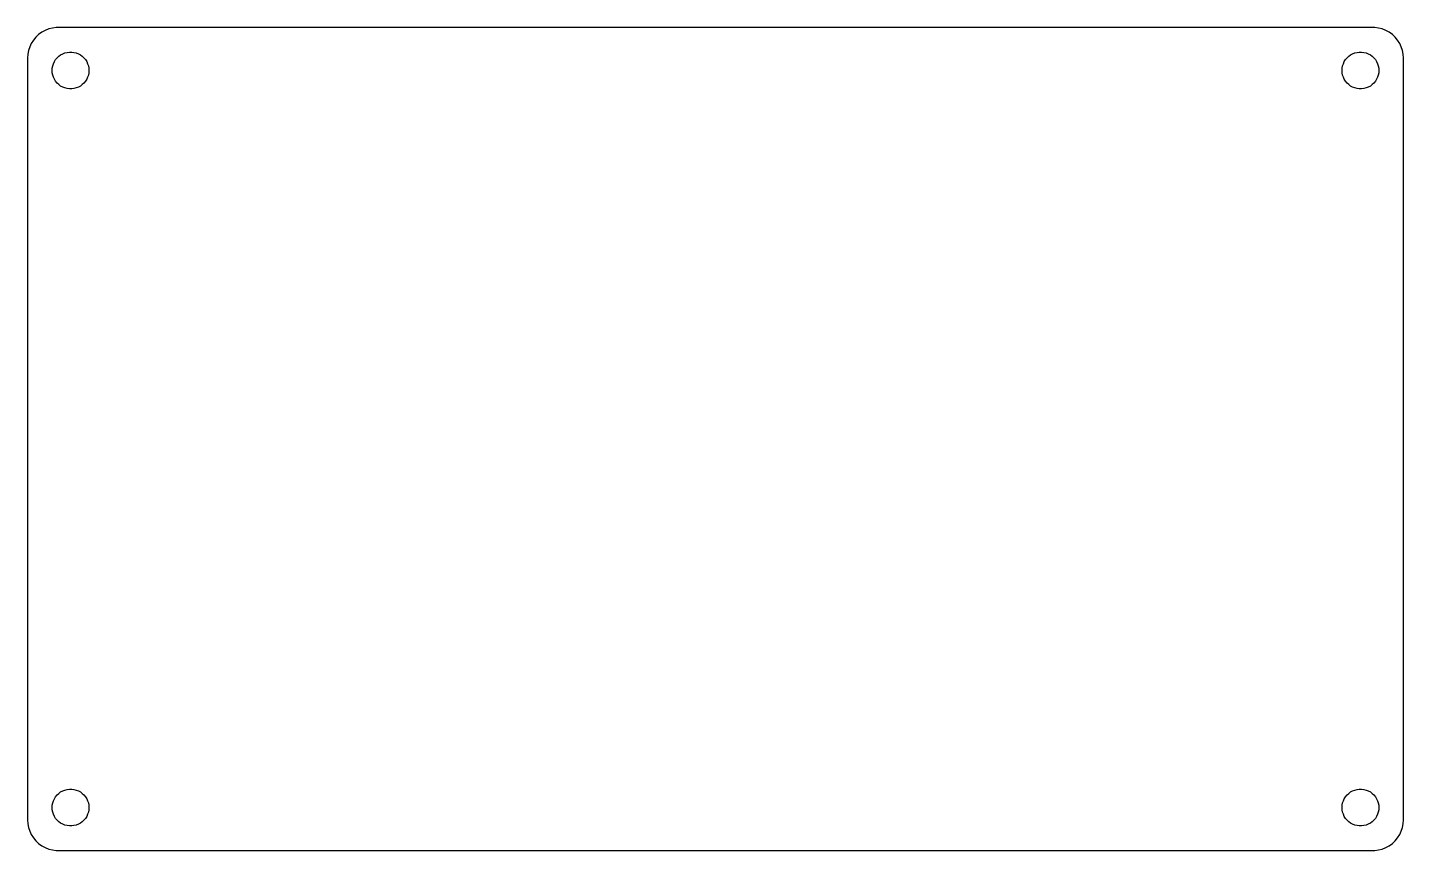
# Model space of a CAD drawing. Header units: metres. Extents: x -112 to 112, y -67 to 67.
import ezdxf

# ---------------------------------------------------------------- set-up
doc = ezdxf.new("R2010")
doc.units = ezdxf.units.M

msp = doc.modelspace()

# ---------------------------------------------------------------- linework, layer by layer
for p, q in [((-110.645, 65.4227), (-111.045, 64.9389)), ((-110.187, 65.8526), (-110.645, 65.4227)), ((-109.679, 66.2216), (-110.187, 65.8526)), ((-109.129, 66.5241), (-109.679, 66.2216)), ((-108.545, 66.7553), (-109.129, 66.5241)), ((-107.937, 66.9114), (-108.545, 66.7553)), ((-107.314, 66.9901), (-107.937, 66.9114)), ((107.314, 66.9901), (-107.314, 66.9901)), ((107.937, 66.9114), (107.314, 66.9901)), ((108.545, 66.7553), (107.937, 66.9114)), ((109.129, 66.5241), (108.545, 66.7553)), ((109.679, 66.2216), (109.129, 66.5241)), ((110.187, 65.8526), (109.679, 66.2216)), ((110.645, 65.4227), (110.187, 65.8526)), ((111.045, 64.9389), (110.645, 65.4227)), ((-111.843, 63.2434), (-111.961, 62.6267)), ((-111.649, 63.8406), (-111.843, 63.2434)), ((-111.382, 64.4088), (-111.649, 63.8406)), ((-111.045, 64.9389), (-111.382, 64.4088)), ((-106.277, 62.7145), (-105.927, 62.8532)), ((-105.927, 62.8532), (-105.562, 62.9469)), ((-105.562, 62.9469), (-105.188, 62.9941)), ((-105.188, 62.9941), (-104.812, 62.9941)), ((-104.812, 62.9941), (-104.438, 62.9469)), ((-104.438, 62.9469), (-104.073, 62.8532)), ((-104.073, 62.8532), (-103.723, 62.7145)), ((103.723, 62.7145), (104.073, 62.8532)), ((104.073, 62.8532), (104.438, 62.9469)), ((104.438, 62.9469), (104.812, 62.9941)), ((104.812, 62.9941), (105.188, 62.9941)), ((105.188, 62.9941), (105.562, 62.9469)), ((105.562, 62.9469), (105.927, 62.8532)), ((105.927, 62.8532), (106.277, 62.7145)), ((111.382, 64.4088), (111.045, 64.9389)), ((111.649, 63.8406), (111.382, 64.4088)), ((111.843, 63.2434), (111.649, 63.8406)), ((111.961, 62.6267), (111.843, 63.2434)), ((-111.961, 62.6267), (-112, 62)), ((-112, 62), (-112, -62)), ((-107.976, 60.376), (-107.906, 60.7461)), ((-107.906, 60.7461), (-107.789, 61.1044)), ((-107.789, 61.1044), (-107.629, 61.4453)), ((-107.629, 61.4453), (-107.427, 61.7634)), ((-107.427, 61.7634), (-107.187, 62.0536)), ((-107.187, 62.0536), (-106.912, 62.3115)), ((-106.912, 62.3115), (-106.607, 62.533)), ((-106.607, 62.533), (-106.277, 62.7145)), ((-103.723, 62.7145), (-103.393, 62.533)), ((-103.393, 62.533), (-103.088, 62.3115)), ((-103.088, 62.3115), (-102.813, 62.0536)), ((-102.813, 62.0536), (-102.573, 61.7634)), ((-102.573, 61.7634), (-102.371, 61.4453)), ((-102.371, 61.4453), (-102.211, 61.1044)), ((-102.211, 61.1044), (-102.094, 60.7461)), ((-102.094, 60.7461), (-102.024, 60.376)), ((102.024, 60.376), (102.094, 60.7461)), ((102.094, 60.7461), (102.211, 61.1044)), ((102.211, 61.1044), (102.371, 61.4453)), ((102.371, 61.4453), (102.573, 61.7634)), ((102.573, 61.7634), (102.813, 62.0536)), ((102.813, 62.0536), (103.088, 62.3115)), ((103.088, 62.3115), (103.393, 62.533)), ((103.393, 62.533), (103.723, 62.7145)), ((106.277, 62.7145), (106.607, 62.533)), ((106.607, 62.533), (106.912, 62.3115)), ((106.912, 62.3115), (107.187, 62.0536)), ((107.187, 62.0536), (107.427, 61.7634)), ((107.427, 61.7634), (107.629, 61.4453)), ((107.629, 61.4453), (107.789, 61.1044)), ((107.789, 61.1044), (107.906, 60.7461)), ((107.906, 60.7461), (107.976, 60.376)), ((112, 62), (111.961, 62.6267)), ((112, -62), (112, 62)), ((-108, 60), (-107.976, 60.376)), ((-107.976, 59.624), (-108, 60)), ((-107.906, 59.2539), (-107.976, 59.624)), ((-107.789, 58.8956), (-107.906, 59.2539)), ((-107.629, 58.5547), (-107.789, 58.8956)), ((-107.427, 58.2366), (-107.629, 58.5547)), ((-102.371, 58.5547), (-102.573, 58.2366)), ((-102.211, 58.8956), (-102.371, 58.5547)), ((-102.094, 59.2539), (-102.211, 58.8956)), ((-102.024, 59.624), (-102.094, 59.2539)), ((-102.024, 60.376), (-102, 60)), ((-102, 60), (-102.024, 59.624)), ((102, 60), (102.024, 60.376)), ((102.024, 59.624), (102, 60)), ((102.094, 59.2539), (102.024, 59.624)), ((102.211, 58.8956), (102.094, 59.2539)), ((102.371, 58.5547), (102.211, 58.8956)), ((102.573, 58.2366), (102.371, 58.5547)), ((107.629, 58.5547), (107.427, 58.2366)), ((107.789, 58.8956), (107.629, 58.5547)), ((107.906, 59.2539), (107.789, 58.8956)), ((107.976, 59.624), (107.906, 59.2539)), ((107.976, 60.376), (108, 60)), ((108, 60), (107.976, 59.624)), ((-107.187, 57.9464), (-107.427, 58.2366)), ((-106.912, 57.6885), (-107.187, 57.9464)), ((-106.607, 57.467), (-106.912, 57.6885)), ((-106.277, 57.2855), (-106.607, 57.467)), ((-105.927, 57.1468), (-106.277, 57.2855)), ((-105.562, 57.0531), (-105.927, 57.1468)), ((-105.188, 57.0059), (-105.562, 57.0531)), ((-104.812, 57.0059), (-105.188, 57.0059)), ((-104.438, 57.0531), (-104.812, 57.0059)), ((-104.073, 57.1468), (-104.438, 57.0531)), ((-103.723, 57.2855), (-104.073, 57.1468)), ((-103.393, 57.467), (-103.723, 57.2855)), ((-103.088, 57.6885), (-103.393, 57.467)), ((-102.813, 57.9464), (-103.088, 57.6885)), ((-102.573, 58.2366), (-102.813, 57.9464)), ((102.813, 57.9464), (102.573, 58.2366)), ((103.088, 57.6885), (102.813, 57.9464)), ((103.393, 57.467), (103.088, 57.6885)), ((103.723, 57.2855), (103.393, 57.467)), ((104.073, 57.1468), (103.723, 57.2855)), ((104.438, 57.0531), (104.073, 57.1468)), ((104.812, 57.0059), (104.438, 57.0531)), ((105.188, 57.0059), (104.812, 57.0059)), ((105.562, 57.0531), (105.188, 57.0059)), ((105.927, 57.1468), (105.562, 57.0531)), ((106.277, 57.2855), (105.927, 57.1468)), ((106.607, 57.467), (106.277, 57.2855)), ((106.912, 57.6885), (106.607, 57.467)), ((107.187, 57.9464), (106.912, 57.6885)), ((107.427, 58.2366), (107.187, 57.9464)), ((-107.629, -58.5547), (-107.427, -58.2366)), ((-107.427, -58.2366), (-107.187, -57.9464)), ((-107.187, -57.9464), (-106.912, -57.6885)), ((-106.912, -57.6885), (-106.607, -57.467)), ((-106.607, -57.467), (-106.277, -57.2855)), ((-106.277, -57.2855), (-105.927, -57.1468)), ((-105.927, -57.1468), (-105.562, -57.0531)), ((-105.562, -57.0531), (-105.188, -57.0059)), ((-105.188, -57.0059), (-104.812, -57.0059)), ((-104.812, -57.0059), (-104.438, -57.0531)), ((-104.438, -57.0531), (-104.073, -57.1468)), ((-104.073, -57.1468), (-103.723, -57.2855)), ((-103.723, -57.2855), (-103.393, -57.467)), ((-103.393, -57.467), (-103.088, -57.6885)), ((-103.088, -57.6885), (-102.813, -57.9464)), ((-102.813, -57.9464), (-102.573, -58.2366)), ((-102.573, -58.2366), (-102.371, -58.5547)), ((102.371, -58.5547), (102.573, -58.2366)), ((102.573, -58.2366), (102.813, -57.9464)), ((102.813, -57.9464), (103.088, -57.6885)), ((103.088, -57.6885), (103.393, -57.467)), ((103.393, -57.467), (103.723, -57.2855)), ((103.723, -57.2855), (104.073, -57.1468)), ((104.073, -57.1468), (104.438, -57.0531)), ((104.438, -57.0531), (104.812, -57.0059)), ((104.812, -57.0059), (105.188, -57.0059)), ((105.188, -57.0059), (105.562, -57.0531)), ((105.562, -57.0531), (105.927, -57.1468)), ((105.927, -57.1468), (106.277, -57.2855)), ((106.277, -57.2855), (106.607, -57.467)), ((106.607, -57.467), (106.912, -57.6885)), ((106.912, -57.6885), (107.187, -57.9464)), ((107.187, -57.9464), (107.427, -58.2366)), ((107.427, -58.2366), (107.629, -58.5547)), ((-108, -60), (-107.976, -59.624)), ((-107.976, -60.376), (-108, -60)), ((-107.976, -59.624), (-107.906, -59.2539)), ((-107.906, -60.7461), (-107.976, -60.376)), ((-107.906, -59.2539), (-107.789, -58.8956)), ((-107.789, -58.8956), (-107.629, -58.5547)), ((-102.371, -58.5547), (-102.211, -58.8956)), ((-102.211, -58.8956), (-102.094, -59.2539)), ((-102.094, -59.2539), (-102.024, -59.624)), ((-102.024, -60.376), (-102.094, -60.7461)), ((-102.024, -59.624), (-102, -60)), ((-102, -60), (-102.024, -60.376)), ((102, -60), (102.024, -59.624)), ((102.024, -60.376), (102, -60)), ((102.024, -59.624), (102.094, -59.2539)), ((102.094, -60.7461), (102.024, -60.376)), ((102.094, -59.2539), (102.211, -58.8956)), ((102.211, -58.8956), (102.371, -58.5547)), ((107.629, -58.5547), (107.789, -58.8956)), ((107.789, -58.8956), (107.906, -59.2539)), ((107.906, -59.2539), (107.976, -59.624)), ((107.976, -60.376), (107.906, -60.7461)), ((107.976, -59.624), (108, -60)), ((108, -60), (107.976, -60.376)), ((-112, -62), (-111.961, -62.6267)), ((-111.961, -62.6267), (-111.843, -63.2434)), ((-107.789, -61.1044), (-107.906, -60.7461)), ((-107.629, -61.4453), (-107.789, -61.1044)), ((-107.427, -61.7634), (-107.629, -61.4453)), ((-107.187, -62.0536), (-107.427, -61.7634)), ((-106.912, -62.3115), (-107.187, -62.0536)), ((-106.607, -62.533), (-106.912, -62.3115)), ((-106.277, -62.7145), (-106.607, -62.533)), ((-105.927, -62.8532), (-106.277, -62.7145)), ((-103.723, -62.7145), (-104.073, -62.8532)), ((-103.393, -62.533), (-103.723, -62.7145)), ((-103.088, -62.3115), (-103.393, -62.533)), ((-102.813, -62.0536), (-103.088, -62.3115)), ((-102.573, -61.7634), (-102.813, -62.0536)), ((-102.371, -61.4453), (-102.573, -61.7634)), ((-102.211, -61.1044), (-102.371, -61.4453)), ((-102.094, -60.7461), (-102.211, -61.1044)), ((102.211, -61.1044), (102.094, -60.7461)), ((102.371, -61.4453), (102.211, -61.1044)), ((102.573, -61.7634), (102.371, -61.4453)), ((102.813, -62.0536), (102.573, -61.7634)), ((103.088, -62.3115), (102.813, -62.0536)), ((103.393, -62.533), (103.088, -62.3115)), ((103.723, -62.7145), (103.393, -62.533)), ((104.073, -62.8532), (103.723, -62.7145)), ((106.277, -62.7145), (105.927, -62.8532)), ((106.607, -62.533), (106.277, -62.7145)), ((106.912, -62.3115), (106.607, -62.533)), ((107.187, -62.0536), (106.912, -62.3115)), ((107.427, -61.7634), (107.187, -62.0536)), ((107.629, -61.4453), (107.427, -61.7634)), ((107.789, -61.1044), (107.629, -61.4453)), ((107.906, -60.7461), (107.789, -61.1044)), ((111.843, -63.2434), (111.961, -62.6267)), ((111.961, -62.6267), (112, -62)), ((-111.843, -63.2434), (-111.649, -63.8406)), ((-111.649, -63.8406), (-111.382, -64.4088)), ((-111.382, -64.4088), (-111.045, -64.9389)), ((-111.045, -64.9389), (-110.645, -65.4227)), ((-105.562, -62.9469), (-105.927, -62.8532)), ((-105.188, -62.9941), (-105.562, -62.9469)), ((-104.812, -62.9941), (-105.188, -62.9941)), ((-104.438, -62.9469), (-104.812, -62.9941)), ((-104.073, -62.8532), (-104.438, -62.9469)), ((104.438, -62.9469), (104.073, -62.8532)), ((104.812, -62.9941), (104.438, -62.9469)), ((105.188, -62.9941), (104.812, -62.9941)), ((105.562, -62.9469), (105.188, -62.9941)), ((105.927, -62.8532), (105.562, -62.9469)), ((110.645, -65.4227), (111.045, -64.9389)), ((111.045, -64.9389), (111.382, -64.4088)), ((111.382, -64.4088), (111.649, -63.8406)), ((111.649, -63.8406), (111.843, -63.2434)), ((-110.645, -65.4227), (-110.187, -65.8526)), ((-110.187, -65.8526), (-109.679, -66.2216)), ((-109.679, -66.2216), (-109.129, -66.5241)), ((-109.129, -66.5241), (-108.545, -66.7553)), ((-108.545, -66.7553), (-107.937, -66.9114)), ((-107.937, -66.9114), (-107.314, -66.9901)), ((-107.314, -66.9901), (107.314, -66.9901)), ((107.314, -66.9901), (107.937, -66.9114)), ((107.937, -66.9114), (108.545, -66.7553)), ((108.545, -66.7553), (109.129, -66.5241)), ((109.129, -66.5241), (109.679, -66.2216)), ((109.679, -66.2216), (110.187, -65.8526)), ((110.187, -65.8526), (110.645, -65.4227))]:
    msp.add_line(p, q)

doc.saveas('drawing.dxf')
